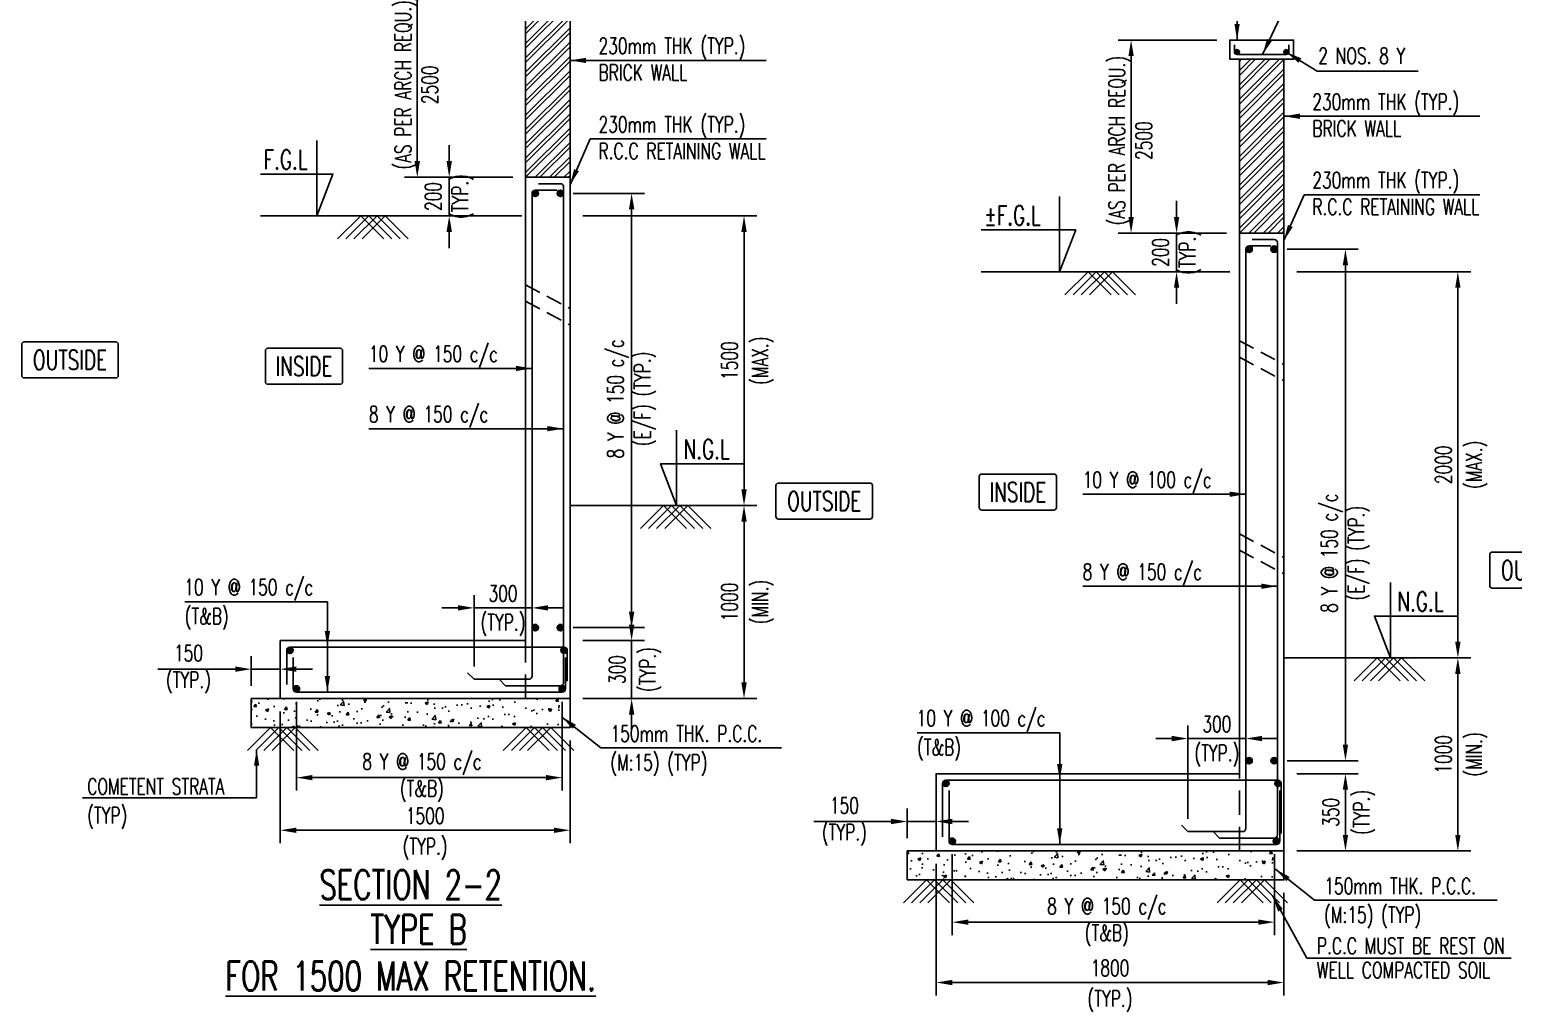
# Model space of a CAD drawing. Header units: millimetres. Extents: x 2843046 to 3042813, y -234641 to -168101.
# Drawn here: x 2955540 to 2978583, y -195816 to -180687 of the extents above; entities that cross this region are included whole.
import ezdxf
from ezdxf.enums import TextEntityAlignment as Align

# ---------------------------------------------------------------- set-up
doc = ezdxf.new("R2010")
doc.units = ezdxf.units.MM
doc.header["$MEASUREMENT"] = 0
doc.header["$PDMODE"] = 34
doc.header["$PDSIZE"] = -5
doc.linetypes.add('Hidden', pattern=[0.375, 0.25, -0.125])
for name, color, linetype in [('NO. BEAM', 3, 'Continuous'), ('S- PILE CAP', 4, 'Continuous'), ('S-COLUMN', 1, 'Continuous'), ('S-CONCRET LINE', 4, 'Continuous'), ('S-DIM-1', 5, 'Continuous'), ('S-FOOTING', 4, 'Continuous'), ('S-HATCH', 253, 'Continuous'), ('S-LEVEL SECTION', 3, 'Continuous'), ('S-PCC', 9, 'Continuous'), ('S-REINFORCEMENT', 6, 'Continuous'), ('S-RETAINING WALL', 6, 'Continuous'), ('S-TEXT-1', 4, 'Continuous'), ('S-TITIL', 6, 'Continuous'), ('TITLE', 6, 'Continuous')]:
    doc.layers.add(name, color=color, linetype=linetype)
doc.layers.add('RIDE-PROFILE', color=8, linetype='Continuous', lineweight=25)
doc.styles.add('ROMANS', font='simplex.shx', dxfattribs={"width": 0.7})
doc.dimstyles.new('dim100', dxfattribs={"dimtxt": 250, "dimasz": 250, "dimexe": 200, "dimexo": 200, "dimgap": 100, "dimtad": 1, "dimdec": 0, "dimzin": 0, "dimdsep": 46, "dimtxsty": 'ROMANS', "dimcen": 0, "dimclrd": 5, "dimclre": 5, "dimclrt": 4, "dimadec": 0, "dimazin": 0, "dimtfac": 1, "dimtdec": 0, "dimtix": 1, "dimtofl": 0, "dimtmove": 2, "dimatfit": 3, "dimfxl": 0, "dimtolj": 1, "dimtzin": 0, "dimlwd": -1, "dimlwe": -1, "dimarcsym": 0})
doc.dimstyles.new('dim33.33', dxfattribs={"dimtxt": 250, "dimasz": 250, "dimexe": 200, "dimexo": 200, "dimgap": 100, "dimtad": 1, "dimdec": 0, "dimlfac": 0.333331, "dimzin": 0, "dimdsep": 46, "dimtxsty": 'ROMANS', "dimcen": 0, "dimclrd": 5, "dimclre": 5, "dimclrt": 4, "dimadec": 0, "dimazin": 0, "dimtfac": 1, "dimtdec": 0, "dimtix": 1, "dimtofl": 0, "dimtmove": 2, "dimatfit": 3, "dimfxl": 0, "dimtolj": 1, "dimtzin": 0, "dimlwd": -1, "dimlwe": -1, "dimarcsym": 0})

# ---------------------------------------------------------------- blocks, each defined once
blk = doc.blocks.new('*D256')
at = {"layer": 'Defpoints', "color": 0, "lineweight": -2}
for p in [(2962442, -189671), (2963342, -189952), (2962442, -190780, 16)]:
    blk.add_point(p, dxfattribs=at)
at = {"layer": 'S-DIM-1', "color": 5}
for p, q in [((2962442, -190580), (2962442, -189471)), ((2963342, -189752), (2963342, -189471))]:
    blk.add_line(p, q, dxfattribs=at)
at = {"layer": 'S-DIM-1', "color": 5, "lineweight": -3}
for p, q in [((2962192, -189671), (2961942, -189671)), ((2963342, -189671), (2962442, -189671)), ((2963592, -189671), (2963842, -189671))]:
    blk.add_line(p, q, dxfattribs=at)
at = {"layer": 'S-DIM-1', "color": 5, "lineweight": -2}
for points in [[(2962192, -189629), (2962192, -189713), (2962442, -189671)], [(2963592, -189629), (2963592, -189713), (2963342, -189671)]]:
    blk.add_solid(points, dxfattribs=at)
at = {"layer": 'S-DIM-1', "color": 4, "char_height": 250, "style": 'ROMANS'}
for s, insert, attachment_point in [('\\A1;300', (2962892, -189571), 8), ('\\A1;(TYP.)', (2962892, -189771), 2)]:
    blk.add_mtext(s, dxfattribs=dict(at, insert=insert, attachment_point=attachment_point))
blk = doc.blocks.new('*D257')
at = {"layer": 'Defpoints', "color": 0, "lineweight": -2}
for p in [(2963782, -183230, 0), (2964889, -183230), (2963782, -189978, -34)]:
    blk.add_point(p, dxfattribs=at)
at = {"layer": 'S-DIM-1', "color": 5}
for p, q in [((2963982, -183230), (2965089, -183230)), ((2963982, -189978), (2965089, -189978))]:
    blk.add_line(p, q, dxfattribs=at)
at = {"layer": 'S-DIM-1', "color": 5, "lineweight": -3}
blk.add_line((2964889, -189728), (2964889, -183480), dxfattribs=at)
at = {"layer": 'S-DIM-1', "color": 5, "lineweight": -2}
for points in [[(2964847, -183480), (2964931, -183480), (2964889, -183230)], [(2964847, -189728), (2964931, -189728), (2964889, -189978)]]:
    blk.add_solid(points, dxfattribs=at)
at = {"layer": 'S-DIM-1', "color": 4, "insert": (2964889, -186424), "char_height": 250, "attachment_point": 5, "rotation": 90, "style": 'ROMANS'}
blk.add_mtext('\\A1;{8 Y @ 150 c/c\\P(E/F) (TYP.)}', dxfattribs=at)
blk = doc.blocks.new('*D258')
at = {"layer": 'Defpoints', "color": 0, "lineweight": -2}
for p in [(2963932, -190180), (2963932, -191080), (2964889, -191080)]:
    blk.add_point(p, dxfattribs=at)
at = {"layer": 'S-DIM-1', "color": 5, "lineweight": -3}
for p, q in [((2964889, -189930), (2964889, -189680)), ((2964889, -190180), (2964889, -191080)), ((2964889, -191330), (2964889, -191580))]:
    blk.add_line(p, q, dxfattribs=at)
at = {"layer": 'S-DIM-1', "color": 5}
for p, q in [((2964132, -190180), (2965089, -190180)), ((2964132, -191080), (2965089, -191080))]:
    blk.add_line(p, q, dxfattribs=at)
at = {"layer": 'S-DIM-1', "color": 5, "lineweight": -2}
for points in [[(2964847, -189930), (2964931, -189930), (2964889, -190180)], [(2964847, -191330), (2964931, -191330), (2964889, -191080)]]:
    blk.add_solid(points, dxfattribs=at)
at = {"layer": 'S-DIM-1', "color": 4, "char_height": 250, "attachment_point": 5, "rotation": 90, "style": 'ROMANS'}
for s, insert in [('\\A1;(TYP.)', (2965179, -190630)), ('\\A1;300', (2964664, -190630))]:
    blk.add_mtext(s, dxfattribs=dict(at, insert=insert))
blk = doc.blocks.new('*D259')
at = {"layer": 'Defpoints', "color": 0, "lineweight": -2}
for p in [(2959682, -190930, -19), (2963811, -190930, 30), (2963811, -192309)]:
    blk.add_point(p, dxfattribs=at)
at = {"layer": 'S-DIM-1', "color": 5}
for p, q in [((2959682, -191130), (2959682, -192509)), ((2963811, -191130), (2963811, -192509)), ((2959932, -192309), (2963561, -192309))]:
    blk.add_line(p, q, dxfattribs=at)
at = {"layer": 'S-DIM-1', "color": 5, "lineweight": -2}
for points in [[(2959932, -192267), (2959932, -192350), (2959682, -192309)], [(2963561, -192267), (2963561, -192350), (2963811, -192309)]]:
    blk.add_solid(points, dxfattribs=at)
at = {"layer": 'S-DIM-1', "color": 4, "insert": (2961632, -192309), "char_height": 250, "attachment_point": 5, "style": 'ROMANS'}
blk.add_mtext('\\A1;{8 Y @ 150 c/c\\P(T&B)}', dxfattribs=at)
blk = doc.blocks.new('*D260')
at = {"layer": 'Defpoints', "color": 0, "lineweight": -2}
for p in [(2959432, -191080, -19), (2963932, -191530), (2963932, -193126)]:
    blk.add_point(p, dxfattribs=at)
at = {"layer": 'S-DIM-1', "color": 5}
for p, q in [((2959432, -191280), (2959432, -193326)), ((2963932, -191730), (2963932, -193326)), ((2959682, -193126), (2963682, -193126))]:
    blk.add_line(p, q, dxfattribs=at)
at = {"layer": 'S-DIM-1', "color": 5, "lineweight": -2}
for points in [[(2959682, -193085), (2959682, -193168), (2959432, -193126)], [(2963682, -193085), (2963682, -193168), (2963932, -193126)]]:
    blk.add_solid(points, dxfattribs=at)
at = {"layer": 'S-DIM-1', "color": 4, "char_height": 250, "attachment_point": 5, "style": 'ROMANS'}
for s, insert in [('\\A1;1500', (2961682, -192901)), ('\\A1;(TYP.)', (2961682, -193417))]:
    blk.add_mtext(s, dxfattribs=dict(at, insert=insert))
blk = doc.blocks.new('*D261')
at = {"layer": 'Defpoints', "color": 0, "lineweight": -2}
for p in [(2963932, -188080), (2963932, -191080, -50), (2966635, -191080)]:
    blk.add_point(p, dxfattribs=at)
at = {"layer": 'S-DIM-1', "color": 5}
for p, q in [((2964132, -188080), (2966835, -188080)), ((2964132, -191080), (2966835, -191080))]:
    blk.add_line(p, q, dxfattribs=at)
at = {"layer": 'S-DIM-1', "color": 5, "lineweight": -3}
blk.add_line((2966635, -188330), (2966635, -190830), dxfattribs=at)
at = {"layer": 'S-DIM-1', "color": 5, "lineweight": -2}
for points in [[(2966593, -188330), (2966676, -188330), (2966635, -188080)], [(2966593, -190830), (2966676, -190830), (2966635, -191080)]]:
    blk.add_solid(points, dxfattribs=at)
at = {"layer": 'S-DIM-1', "color": 4, "char_height": 250, "attachment_point": 5, "rotation": 90, "style": 'ROMANS'}
for s, insert in [('\\A1;1000', (2966410, -189580)), ('\\A1;(MIN.)', (2966925, -189580))]:
    blk.add_mtext(s, dxfattribs=dict(at, insert=insert))
blk = doc.blocks.new('*D262')
at = {"layer": 'Defpoints', "color": 0, "lineweight": -2}
for p in [(2963932, -183580), (2966635, -183580), (2963932, -188080)]:
    blk.add_point(p, dxfattribs=at)
at = {"layer": 'S-DIM-1', "color": 5}
for p, q in [((2964132, -183580), (2966835, -183580)), ((2964132, -188080), (2966835, -188080))]:
    blk.add_line(p, q, dxfattribs=at)
at = {"layer": 'S-DIM-1', "color": 5, "lineweight": -3}
blk.add_line((2966635, -187830), (2966635, -183830), dxfattribs=at)
at = {"layer": 'S-DIM-1', "color": 5, "lineweight": -2}
for points in [[(2966593, -183830), (2966676, -183830), (2966635, -183580)], [(2966593, -187830), (2966676, -187830), (2966635, -188080)]]:
    blk.add_solid(points, dxfattribs=at)
at = {"layer": 'S-DIM-1', "color": 4, "char_height": 250, "attachment_point": 5, "rotation": 90, "style": 'ROMANS'}
for s, insert in [('\\A1;(MAX.)', (2966925, -185830)), ('\\A1;1500', (2966410, -185830))]:
    blk.add_mtext(s, dxfattribs=dict(at, insert=insert))
blk = doc.blocks.new('*D263')
at = {"layer": 'Defpoints', "color": 0, "lineweight": -2}
for p in [(2958982, -190623), (2958982, -191080), (2959432, -191080)]:
    blk.add_point(p, dxfattribs=at)
at = {"layer": 'S-DIM-1', "color": 5}
for p, q in [((2958982, -190880), (2958982, -190423)), ((2959432, -190880), (2959432, -190423))]:
    blk.add_line(p, q, dxfattribs=at)
at = {"layer": 'S-DIM-1', "color": 5, "lineweight": -3}
for p, q in [((2958732, -190623), (2957532, -190623)), ((2959432, -190623), (2958982, -190623)), ((2959682, -190623), (2959932, -190623))]:
    blk.add_line(p, q, dxfattribs=at)
at = {"layer": 'S-DIM-1', "color": 5, "lineweight": -2}
for points in [[(2958732, -190581), (2958732, -190665), (2958982, -190623)], [(2959682, -190581), (2959682, -190665), (2959432, -190623)]]:
    blk.add_solid(points, dxfattribs=at)
at = {"layer": 'S-DIM-1', "color": 4, "insert": (2958007, -190623), "char_height": 250, "attachment_point": 5, "style": 'ROMANS'}
blk.add_mtext('\\A1;150\\P(TYP.)', dxfattribs=at)
blk = doc.blocks.new('*D264')
at = {"layer": 'Defpoints', "color": 0, "lineweight": -2}
for p in [(2963242, -182980, -1), (2962056, -183580), (2963182, -183580, -1)]:
    blk.add_point(p, dxfattribs=at)
at = {"layer": 'S-DIM-1', "color": 5, "lineweight": -3}
for p, q in [((2962056, -182730), (2962056, -182480)), ((2962056, -182980), (2962056, -183580)), ((2962056, -183830), (2962056, -184080))]:
    blk.add_line(p, q, dxfattribs=at)
at = {"layer": 'S-DIM-1', "color": 5}
for p, q in [((2963042, -182980), (2961856, -182980)), ((2962982, -183580), (2961856, -183580))]:
    blk.add_line(p, q, dxfattribs=at)
at = {"layer": 'S-DIM-1', "color": 5, "lineweight": -2}
for points in [[(2962014, -182730), (2962098, -182730), (2962056, -182980)], [(2962014, -183830), (2962098, -183830), (2962056, -183580)]]:
    blk.add_solid(points, dxfattribs=at)
at = {"layer": 'S-DIM-1', "color": 4, "insert": (2962056, -183280), "char_height": 250, "attachment_point": 5, "rotation": 90, "style": 'ROMANS'}
blk.add_mtext('\\A1;200\\P(TYP.)', dxfattribs=at)
blk = doc.blocks.new('*D251')
at = {"layer": 'Defpoints', "color": 0, "lineweight": -2}
for p in [(2973529, -191701), (2974429, -192020), (2973529, -193148, 16)]:
    blk.add_point(p, dxfattribs=at)
at = {"layer": 'S-DIM-1', "color": 5, "lineweight": -3}
for p, q in [((2973279, -191701), (2973029, -191701)), ((2974429, -191701), (2973529, -191701)), ((2974679, -191701), (2974929, -191701))]:
    blk.add_line(p, q, dxfattribs=at)
at = {"layer": 'S-DIM-1', "color": 5}
for p, q in [((2973529, -192948), (2973529, -191501)), ((2974429, -191820), (2974429, -191501))]:
    blk.add_line(p, q, dxfattribs=at)
at = {"layer": 'S-DIM-1', "color": 5, "lineweight": -2}
for points in [[(2973279, -191660), (2973279, -191743), (2973529, -191701)], [(2974679, -191660), (2974679, -191743), (2974429, -191701)]]:
    blk.add_solid(points, dxfattribs=at)
at = {"layer": 'S-DIM-1', "color": 4, "char_height": 250, "style": 'ROMANS'}
for s, insert, attachment_point in [('\\A1;300', (2973979, -191601), 8), ('\\A1;(TYP.)', (2973979, -191801), 2)]:
    blk.add_mtext(s, dxfattribs=dict(at, insert=insert, attachment_point=attachment_point))
blk = doc.blocks.new('*D252')
at = {"layer": 'Defpoints', "color": 0, "lineweight": -2}
for p in [(2974869, -184098, 0), (2975975, -184098), (2974869, -192045, -9)]:
    blk.add_point(p, dxfattribs=at)
at = {"layer": 'S-DIM-1', "color": 5}
for p, q in [((2975069, -184098), (2976175, -184098)), ((2975069, -192045), (2976175, -192045))]:
    blk.add_line(p, q, dxfattribs=at)
at = {"layer": 'S-DIM-1', "color": 5, "lineweight": -3}
blk.add_line((2975975, -191795), (2975975, -184348), dxfattribs=at)
at = {"layer": 'S-DIM-1', "color": 5, "lineweight": -2}
for points in [[(2975934, -184348), (2976017, -184348), (2975975, -184098)], [(2975934, -191795), (2976017, -191795), (2975975, -192045)]]:
    blk.add_solid(points, dxfattribs=at)
at = {"layer": 'S-DIM-1', "color": 4, "insert": (2975975, -188821), "char_height": 250, "attachment_point": 5, "rotation": 90, "style": 'ROMANS'}
blk.add_mtext('\\A1;{8 Y @ 150 c/c\\P(E/F) (TYP.)}', dxfattribs=at)
blk = doc.blocks.new('*D253')
at = {"layer": 'Defpoints', "color": 0, "lineweight": -2}
for p in [(2975019, -192248), (2975019, -193448), (2975975, -193448)]:
    blk.add_point(p, dxfattribs=at)
at = {"layer": 'S-DIM-1', "color": 5}
for p, q in [((2975219, -192248), (2976175, -192248)), ((2975219, -193448), (2976175, -193448))]:
    blk.add_line(p, q, dxfattribs=at)
at = {"layer": 'S-DIM-1', "color": 5, "lineweight": -3}
blk.add_line((2975975, -192498), (2975975, -193198), dxfattribs=at)
at = {"layer": 'S-DIM-1', "color": 5, "lineweight": -2}
for points in [[(2975934, -192498), (2976017, -192498), (2975975, -192248)], [(2975934, -193198), (2976017, -193198), (2975975, -193448)]]:
    blk.add_solid(points, dxfattribs=at)
at = {"layer": 'S-DIM-1', "color": 4, "char_height": 250, "attachment_point": 5, "rotation": 90, "style": 'ROMANS'}
for s, insert in [('\\A1;(TYP.)}', (2976266, -192848)), ('\\A1;{350', (2975750, -192848))]:
    blk.add_mtext(s, dxfattribs=dict(at, insert=insert))
blk = doc.blocks.new('*D229')
at = {"layer": 'Defpoints', "color": 0, "lineweight": -2}
for p in [(2975019, -190448), (2975019, -193448, -25), (2977721, -193448)]:
    blk.add_point(p, dxfattribs=at)
at = {"layer": 'S-DIM-1', "color": 5}
for p, q in [((2975219, -190448), (2977921, -190448)), ((2975219, -193448), (2977921, -193448))]:
    blk.add_line(p, q, dxfattribs=at)
at = {"layer": 'S-DIM-1', "color": 5, "lineweight": -3}
blk.add_line((2977721, -190698), (2977721, -193198), dxfattribs=at)
at = {"layer": 'S-DIM-1', "color": 5, "lineweight": -2}
for points in [[(2977680, -190698), (2977763, -190698), (2977721, -190448)], [(2977680, -193198), (2977763, -193198), (2977721, -193448)]]:
    blk.add_solid(points, dxfattribs=at)
at = {"layer": 'S-DIM-1', "color": 4, "char_height": 250, "attachment_point": 5, "rotation": 90, "style": 'ROMANS'}
for s, insert in [('\\A1;1000', (2977496, -191948)), ('\\A1;(MIN.)', (2978012, -191948))]:
    blk.add_mtext(s, dxfattribs=dict(at, insert=insert))
blk = doc.blocks.new('*D230')
at = {"layer": 'Defpoints', "color": 0, "lineweight": -2}
for p in [(2975019, -184448), (2977721, -184448), (2975019, -190448)]:
    blk.add_point(p, dxfattribs=at)
at = {"layer": 'S-DIM-1', "color": 5}
for p, q in [((2975219, -184448), (2977921, -184448)), ((2975219, -190448), (2977921, -190448))]:
    blk.add_line(p, q, dxfattribs=at)
at = {"layer": 'S-DIM-1', "color": 5, "lineweight": -3}
blk.add_line((2977721, -190198), (2977721, -184698), dxfattribs=at)
at = {"layer": 'S-DIM-1', "color": 5, "lineweight": -2}
for points in [[(2977680, -184698), (2977763, -184698), (2977721, -184448)], [(2977680, -190198), (2977763, -190198), (2977721, -190448)]]:
    blk.add_solid(points, dxfattribs=at)
at = {"layer": 'S-DIM-1', "color": 4, "char_height": 250, "attachment_point": 5, "rotation": 90, "style": 'ROMANS'}
for s, insert in [('\\A1;(MAX.)', (2978012, -187448)), ('\\A1;2000', (2977496, -187448))]:
    blk.add_mtext(s, dxfattribs=dict(at, insert=insert))
blk = doc.blocks.new('*D231')
at = {"layer": 'Defpoints', "color": 0, "lineweight": -2}
for p in [(2969169, -192990), (2969169, -193448), (2969619, -193448)]:
    blk.add_point(p, dxfattribs=at)
at = {"layer": 'S-DIM-1', "color": 5}
for p, q in [((2969169, -193248), (2969169, -192790)), ((2969619, -193248), (2969619, -192790))]:
    blk.add_line(p, q, dxfattribs=at)
at = {"layer": 'S-DIM-1', "color": 5, "lineweight": -3}
for p, q in [((2968919, -192990), (2967719, -192990)), ((2969619, -192990), (2969169, -192990)), ((2969869, -192990), (2970119, -192990))]:
    blk.add_line(p, q, dxfattribs=at)
at = {"layer": 'S-DIM-1', "color": 5, "lineweight": -2}
for points in [[(2968919, -192948), (2968919, -193032), (2969169, -192990)], [(2969869, -192948), (2969869, -193032), (2969619, -192990)]]:
    blk.add_solid(points, dxfattribs=at)
at = {"layer": 'S-DIM-1', "color": 4, "insert": (2968194, -192990), "char_height": 250, "attachment_point": 5, "style": 'ROMANS'}
blk.add_mtext('\\A1;150\\P(TYP.)', dxfattribs=at)
blk = doc.blocks.new('*D232')
at = {"layer": 'Defpoints', "color": 0, "lineweight": -2}
for p in [(2974329, -183848, -1), (2973353, -184448), (2974329, -184448, 49)]:
    blk.add_point(p, dxfattribs=at)
at = {"layer": 'S-DIM-1', "color": 5, "lineweight": -3}
for p, q in [((2973353, -183598), (2973353, -183348)), ((2973353, -183848), (2973353, -184448)), ((2973353, -184698), (2973353, -184948))]:
    blk.add_line(p, q, dxfattribs=at)
at = {"layer": 'S-DIM-1', "color": 5}
for p, q in [((2974129, -183848), (2973153, -183848)), ((2974129, -184448), (2973153, -184448))]:
    blk.add_line(p, q, dxfattribs=at)
at = {"layer": 'S-DIM-1', "color": 5, "lineweight": -2}
for points in [[(2973311, -183598), (2973394, -183598), (2973353, -183848)], [(2973311, -184698), (2973394, -184698), (2973353, -184448)]]:
    blk.add_solid(points, dxfattribs=at)
at = {"layer": 'S-DIM-1', "color": 4, "insert": (2973353, -184148), "char_height": 250, "attachment_point": 5, "rotation": 90, "style": 'ROMANS'}
blk.add_mtext('\\A1;200\\P(TYP.)', dxfattribs=at)
blk = doc.blocks.new('*D233')
at = {"layer": 'Defpoints', "color": 0, "lineweight": -2}
for p in [(2969869, -193298), (2974873, -193298, -25), (2974873, -194554)]:
    blk.add_point(p, dxfattribs=at)
at = {"layer": 'S-DIM-1', "color": 5}
for p, q in [((2969869, -193498), (2969869, -194754)), ((2974873, -193498), (2974873, -194754)), ((2970119, -194554), (2974623, -194554))]:
    blk.add_line(p, q, dxfattribs=at)
at = {"layer": 'S-DIM-1', "color": 5, "lineweight": -2}
for points in [[(2970119, -194513), (2970119, -194596), (2969869, -194554)], [(2974623, -194513), (2974623, -194596), (2974873, -194554)]]:
    blk.add_solid(points, dxfattribs=at)
at = {"layer": 'S-DIM-1', "color": 4, "insert": (2972269, -194554), "char_height": 250, "attachment_point": 5, "style": 'ROMANS'}
blk.add_mtext('\\A1;{8 Y @ 150 c/c\\P(T&B)}', dxfattribs=at)
blk = doc.blocks.new('*D234')
at = {"layer": 'Defpoints', "color": 0, "lineweight": -2}
for p in [(2969619, -193448, -25), (2975019, -193898), (2975019, -195492)]:
    blk.add_point(p, dxfattribs=at)
at = {"layer": 'S-DIM-1', "color": 5}
for p, q in [((2969619, -193648), (2969619, -195692)), ((2975019, -194098), (2975019, -195692)), ((2969869, -195492), (2974769, -195492))]:
    blk.add_line(p, q, dxfattribs=at)
at = {"layer": 'S-DIM-1', "color": 5, "lineweight": -2}
for points in [[(2969869, -195451), (2969869, -195534), (2969619, -195492)], [(2974769, -195451), (2974769, -195534), (2975019, -195492)]]:
    blk.add_solid(points, dxfattribs=at)
at = {"layer": 'S-DIM-1', "color": 4, "char_height": 250, "attachment_point": 5, "style": 'ROMANS'}
for s, insert in [('\\A1;1800', (2972319, -195267)), ('\\A1;(TYP.)', (2972319, -195783))]:
    blk.add_mtext(s, dxfattribs=dict(at, insert=insert))
blk = doc.blocks.new('*D195')
at = {"layer": 'Defpoints', "color": 0, "lineweight": -2}
for p in [(2974179, -180848, 25), (2972646, -183848), (2974329, -183848, 25)]:
    blk.add_point(p, dxfattribs=at)
at = {"layer": 'S-DIM-1', "color": 5}
for p, q in [((2973979, -180848), (2972446, -180848)), ((2974129, -183848), (2972446, -183848))]:
    blk.add_line(p, q, dxfattribs=at)
at = {"layer": 'S-DIM-1', "color": 5, "lineweight": -3}
blk.add_line((2972646, -181098), (2972646, -183598), dxfattribs=at)
at = {"layer": 'S-DIM-1', "color": 5, "lineweight": -2}
for points in [[(2972605, -181098), (2972688, -181098), (2972646, -180848)], [(2972605, -183598), (2972688, -183598), (2972646, -183848)]]:
    blk.add_solid(points, dxfattribs=at)
at = {"layer": 'S-DIM-1', "color": 4, "insert": (2972634, -182411), "char_height": 250, "attachment_point": 5, "rotation": 90, "style": 'ROMANS'}
blk.add_mtext('\\A1;{(AS PER ARCH REQU.)\\P2500}', dxfattribs=at)
blk = doc.blocks.new('*D196')
at = {"layer": 'Defpoints', "color": 0, "lineweight": -2}
for p in [(2963092, -179980, 25), (2961560, -182980), (2963242, -182980, 25)]:
    blk.add_point(p, dxfattribs=at)
at = {"layer": 'S-DIM-1', "color": 5}
for p, q in [((2962892, -179980), (2961360, -179980)), ((2963042, -182980), (2961360, -182980))]:
    blk.add_line(p, q, dxfattribs=at)
at = {"layer": 'S-DIM-1', "color": 5, "lineweight": -3}
blk.add_line((2961560, -180230), (2961560, -182730), dxfattribs=at)
at = {"layer": 'S-DIM-1', "color": 5, "lineweight": -2}
for points in [[(2961518, -180230), (2961602, -180230), (2961560, -179980)], [(2961518, -182730), (2961602, -182730), (2961560, -182980)]]:
    blk.add_solid(points, dxfattribs=at)
at = {"layer": 'S-DIM-1', "color": 4, "insert": (2961547, -181544), "char_height": 250, "attachment_point": 5, "rotation": 90, "style": 'ROMANS'}
blk.add_mtext('\\A1;{(AS PER ARCH REQU.)\\P2500}', dxfattribs=at)

msp = doc.modelspace()

# ---------------------------------------------------------------- hatches: boundary and pattern name
at = {"layer": 'S-HATCH'}
h = msp.add_hatch(dxfattribs=at)
h.set_pattern_fill('ANSI32', color=256, scale=420, style=0)
h.set_pattern_definition([(45, (2855225.77, -208508.89), (-111.36932, 111.36932), []), (45, (2855300.02, -208508.89), (-111.36932, 111.36932), [])])
h.paths.add_polyline_path([(2963242.2, -182980.3), (2963932.2, -182980.3), (2963932.2, -180280.3), (2963242.2, -180280.3)])
h = msp.add_hatch(dxfattribs=at)
h.set_pattern_fill('ANSI32', color=256, scale=420, style=0)
h.set_pattern_definition([(45, (2866312.2, -209376.17), (-111.36932, 111.36932), []), (45, (2866386.45, -209376.17), (-111.36932, 111.36932), [])])
h.paths.add_polyline_path([(2974328.7, -183847.6), (2975018.7, -183847.6), (2975018.7, -181147.6), (2974328.7, -181147.6)])
at = {"layer": 'S-PCC', "linetype": 'ByBlock'}
h = msp.add_hatch(dxfattribs=at)
h.set_pattern_fill('AR-CONC,_O', color=8, scale=66.666667)
h.set_pattern_definition([(50, (-14138935.2, 220246.9), (478.173455, -41.834757), [50, -550]), (355, (-14138935.2, 220246.9), (-92.500889, 501.461422), [40, -440]), (100.4514445, (-14138895.34, 220243.4), (385.672564, 459.626661), [42.493461, -467.428075]), (46.1842, (-14138935.2, 220380.2), (711.49422, -110.346187), [75, -825]), (96.6356355, (-14138875.9, 220371), (623.107964, 649.4124), [63.740228, -701.142507]), (351.184164, (-14138935.2, 220380.2), (623.107963, 649.4124), [60, -660]), (21, (-14138868.5, 220346.9), (397.938035, -268.412594), [50, -550]), (326, (-14138868.5, 220346.9), (162.210221, 483.433363), [40, -440]), (71.4514447, (-14138835.36, 220324.5), (560.148251, 215.020769), [42.49346, -467.428075]), (37.5, (-14138935.18, 220246.89), (8.1065702, 221.9292359), [0, -434.6666667, 0, -446.6666667, 0, -441.6666667]), (7.5, (-14138935.18, 220246.89), (175.3796916, 262.9411413), [0, -254.6666667, 0, -424.6666667, 0, -168.3333333]), (327.5, (-14139083.85, 220246.89), (355.8816241, -15.0365812), [0, -166.6666667, 0, -520, 0, -690]), (317.5, (-14139150.52, 220246.9), (388.7907796, 66.736655), [0, -216.6666667, 0, -345.3333333, 0, -490])])
h.paths.add_polyline_path([(2958982.2, -191530.3), (2958982.2, -191080.3), (2963932.2, -191080.3), (2963932.2, -191530.3)])
h = msp.add_hatch(dxfattribs=at)
h.set_pattern_fill('AR-CONC,_O', color=8, scale=66.666667)
h.set_pattern_definition([(50, (-14127848.75, 217879.6), (478.173455, -41.834757), [50, -550]), (355, (-14127848.75, 217879.6), (-92.500889, 501.461422), [40, -440]), (100.4514445, (-14127808.9, 217876.1), (385.672564, 459.626661), [42.493461, -467.428075]), (46.1842, (-14127848.75, 218012.94), (711.49422, -110.346187), [75, -825]), (96.6356355, (-14127789.46, 218003.74), (623.107964, 649.4124), [63.740228, -701.142507]), (351.184164, (-14127848.75, 218012.94), (623.107963, 649.4124), [60, -660]), (21, (-14127782.1, 217979.6), (397.938035, -268.412594), [50, -550]), (326, (-14127782.1, 217979.6), (162.210221, 483.433363), [40, -440]), (71.4514447, (-14127748.93, 217957.24), (560.148251, 215.020769), [42.49346, -467.428075]), (37.5, (-14127848.75, 217879.6), (8.1065702, 221.9292359), [0, -434.6666667, 0, -446.6666667, 0, -441.6666667]), (7.5, (-14127848.75, 217879.6), (175.3796916, 262.9411413), [0, -254.6666667, 0, -424.6666667, 0, -168.3333333]), (327.5, (-14127997.42, 217879.6), (355.8816241, -15.0365812), [0, -166.6666667, 0, -520, 0, -690]), (317.5, (-14128064.1, 217879.6), (388.7907796, 66.736655), [0, -216.6666667, 0, -345.3333333, 0, -490])])
h.paths.add_polyline_path([(2969168.7, -193897.6), (2969168.7, -193447.6), (2975018.7, -193447.6), (2975018.7, -193897.6)])

# ---------------------------------------------------------------- linework, layer by layer
at = {"layer": 'NO. BEAM', "color": 7}
for points, elevation in [([(2956875.8, -185539), (2955455.8, -185539, 0.4142136), (2955415.8, -185579), (2955415.8, -186059, 0.4142136), (2955455.8, -186099), (2956875.8, -186099, 0.4142136), (2956915.8, -186059), (2956915.8, -185579, 0.4142136)], 24.9), ([(2960360.1, -185637), (2959240.1, -185637, 0.4142136), (2959200.1, -185677), (2959200.1, -186157, 0.4142136), (2959240.1, -186197), (2960360.1, -186197, 0.4142136), (2960400.1, -186157), (2960400.1, -185677, 0.4142136)], 24.9), ([(2968590.3, -187731.8), (2967170.3, -187731.8, 0.4142136), (2967130.3, -187771.8), (2967130.3, -188251.8, 0.4142136), (2967170.3, -188291.8), (2968590.3, -188291.8, 0.4142136), (2968630.3, -188251.8), (2968630.3, -187771.8, 0.4142136)], 24.9), ([(2971446.6, -187591.3), (2970326.6, -187591.3, 0.4142136), (2970286.6, -187631.3), (2970286.6, -188111.3, 0.4142136), (2970326.6, -188151.3), (2971446.6, -188151.3, 0.4142136), (2971486.6, -188111.3), (2971486.6, -187631.3, 0.4142136)], -24.9), ([(2979676.7, -188804.1), (2978256.7, -188804.1, 0.4142136), (2978216.7, -188844.1), (2978216.7, -189324.1, 0.4142136), (2978256.7, -189364.1), (2979676.7, -189364.1, 0.4142136), (2979716.7, -189324.1), (2979716.7, -188844.1, 0.4142136)], -24.9)]:
    msp.add_lwpolyline(points, format="xyb", close=True, dxfattribs=dict(at, elevation=elevation))
at = {"layer": 'RIDE-PROFILE', "color": 2, "linetype": 'Hidden', "ltscale": 1000}
for p, q in [((2963242.2, -184652.9, 24.9), (2963932.2, -185020.2, 24.9)), ((2963242.2, -184907.8, 24.9), (2963932.2, -185275.1, 24.9)), ((2974328.7, -185520.2), (2975018.7, -185887.5, -24.9)), ((2974328.7, -185775.1), (2975018.7, -186142.4, -24.9)), ((2974328.7, -188520.2), (2975018.7, -188887.5, -24.9)), ((2974328.7, -188775.1), (2975018.7, -189142.4, -24.9))]:
    msp.add_line(p, q, dxfattribs=at)
at = {"layer": 'S- PILE CAP', "color": 8, "linetype": 'Hidden', "ltscale": 1500}
for p, q in [((2963242.2, -191080.3, -24.9), (2963242.2, -190180.3, -24.9)), ((2974328.7, -193447.6, -24.9), (2974328.7, -192247.6, -24.9))]:
    msp.add_line(p, q, dxfattribs=at)
at = {"layer": 'S-COLUMN', "color": 4}
for p, q in [((2963242.2, -182980.3, 24.9), (2963242.2, -180280.3, 24.9)), ((2974328.7, -183847.6, -24.9), (2974328.7, -181147.6, -24.9))]:
    msp.add_line(p, q, dxfattribs=at)
for points, elevation in [([(2963932.2, -180280.3), (2963932.2, -182980.3)], 24.9), ([(2975018.7, -181147.6), (2975018.7, -183847.6)], -24.9)]:
    msp.add_lwpolyline(points, dxfattribs=dict(at, elevation=elevation))
at = {"layer": 'S-CONCRET LINE', "elevation": -24.9}
msp.add_lwpolyline([(2974178.7, -181147.6), (2974178.7, -180847.6), (2975168.7, -180847.6), (2975168.7, -181147.6)], close=True, dxfattribs=at)
at = {"layer": 'S-FOOTING'}
for points, elevation in [([(2963242.2, -190180.3), (2959432.2, -190180.3), (2959432.2, -191080.3), (2963932.2, -191080.3)], -24.9), ([(2974328.7, -192247.6), (2969618.7, -192247.6), (2969618.7, -193447.6), (2975018.7, -193447.6)], -49.9)]:
    msp.add_lwpolyline(points, dxfattribs=dict(at, elevation=elevation))
at = {"layer": 'S-LEVEL SECTION'}
for p, q in [((2959126.4, -183580.3, 24.9), (2963182.2, -183580.3, 24.9)), ((2970316, -184447.6, -24.9), (2974178.7, -184447.6)), ((2963932.2, -188080.3, 24.9), (2966122.9, -188080.3, 24.9)), ((2975018.7, -190447.6, -24.9), (2977209.3, -190447.6, -24.9))]:
    msp.add_line(p, q, dxfattribs=at)
for points, elevation in [([(2960000, -182409.9), (2960000, -183580.3), (2960250, -182930.3), (2959126.4, -182930.3)], 24.9), ([(2971536.3, -183277.2), (2971536.3, -184447.6), (2971786.3, -183797.6), (2970316, -183797.6)], -24.9), ([(2965587.9, -186909.9), (2965587.9, -188080.3), (2965337.9, -187430.3), (2966632.1, -187430.3)], 24.9), ([(2976674.3, -189277.2), (2976674.3, -190447.6), (2976424.3, -189797.6), (2977718.6, -189797.6)], -24.9)]:
    msp.add_lwpolyline(points, dxfattribs=dict(at, elevation=elevation))
at = {"layer": 'S-PCC', "elevation": 24.9}
for points in [[(2960323.3, -183938.3), (2960681.3, -183580.3), (2961039.3, -183938.3)], [(2960449.9, -183938.3), (2960807.9, -183580.3), (2961165.8, -183938.3)], [(2960576.4, -183938.3), (2960934.4, -183580.3), (2961292.4, -183938.3)], [(2960703, -183938.3), (2961061, -183580.3), (2961419, -183938.3)]]:
    msp.add_lwpolyline(points, dxfattribs=at)
at = {"layer": 'S-PCC', "color": 8}
for points, elevation in [([(2971619.7, -184805.6), (2971977.7, -184447.6), (2972335.7, -184805.6)], -24.9), ([(2971746.3, -184805.6), (2972104.3, -184447.6), (2972462.3, -184805.6)], -24.9), ([(2971872.9, -184805.6), (2972230.8, -184447.6), (2972588.8, -184805.6)], -24.9), ([(2971999.4, -184805.6), (2972357.4, -184447.6), (2972715.4, -184805.6)], -24.9), ([(2965740.3, -188438.3), (2965382.3, -188080.3), (2965024.3, -188438.3)], 24.9), ([(2965866.8, -188438.3), (2965508.9, -188080.3), (2965150.9, -188438.3)], 24.9), ([(2965993.4, -188438.3), (2965635.4, -188080.3), (2965277.5, -188438.3)], 24.9), ([(2966120, -188438.3), (2965762, -188080.3), (2965404, -188438.3)], 24.9), ([(2976826.7, -190805.6), (2976468.7, -190447.6), (2976110.8, -190805.6)], -24.9), ([(2976953.3, -190805.6), (2976595.3, -190447.6), (2976237.3, -190805.6)], -24.9), ([(2977079.8, -190805.6), (2976721.9, -190447.6), (2976363.9, -190805.6)], -24.9), ([(2977206.4, -190805.6), (2976848.4, -190447.6), (2976490.5, -190805.6)], -24.9), ([(2958924.3, -191888.3), (2959282.2, -191530.3), (2959640.2, -191888.3)], -24.9), ([(2959050.8, -191888.3), (2959408.8, -191530.3), (2959766.8, -191888.3)], -24.9), ([(2959177.4, -191888.3), (2959535.4, -191530.3), (2959893.3, -191888.3)], -24.9), ([(2959304, -191888.3), (2959661.9, -191530.3), (2960019.9, -191888.3)], -24.9), ([(2963610.5, -191888.3), (2963252.6, -191530.3), (2962894.6, -191888.3)], -24.9), ([(2963737.1, -191888.3), (2963379.1, -191530.3), (2963021.1, -191888.3)], -24.9), ([(2963863.7, -191888.3), (2963505.7, -191530.3), (2963147.7, -191888.3)], -24.9), ([(2963990.2, -191888.3), (2963632.2, -191530.3), (2963274.3, -191888.3)], -24.9), ([(2969110.7, -194255.6), (2969468.7, -193897.6), (2969826.6, -194255.6)], -24.9), ([(2969237.3, -194255.6), (2969595.2, -193897.6), (2969953.2, -194255.6)], -24.9), ([(2969363.8, -194255.6), (2969721.8, -193897.6), (2970079.8, -194255.6)], -24.9), ([(2969490.4, -194255.6), (2969848.4, -193897.6), (2970206.3, -194255.6)], -24.9), ([(2974697, -194255.6), (2974339, -193897.6), (2973981, -194255.6)], -24.9), ([(2974823.5, -194255.6), (2974465.5, -193897.6), (2974107.6, -194255.6)], -24.9), ([(2974950.1, -194255.6), (2974592.1, -193897.6), (2974234.1, -194255.6)], -24.9), ([(2975076.6, -194255.6), (2974718.7, -193897.6), (2974360.7, -194255.6)], -24.9)]:
    msp.add_lwpolyline(points, dxfattribs=dict(at, elevation=elevation))
msp.add_lwpolyline([(2958982.2, -191530.3), (2958982.2, -191080.3), (2963932.2, -191080.3), (2963932.2, -191530.3)], close=True, dxfattribs=at)
at = {"layer": 'S-PCC', "color": 8, "elevation": -24.9}
msp.add_lwpolyline([(2969168.7, -193897.6), (2969168.7, -193447.6), (2975018.7, -193447.6), (2975018.7, -193897.6)], close=True, dxfattribs=at)
at = {"layer": 'S-REINFORCEMENT', "elevation": -24.9}
msp.add_lwpolyline([(2975093.7, -180922.6), (2975093.7, -181035.1, -0.4142136), (2975056.2, -181072.6), (2974291.2, -181072.6, -0.4142136), (2974253.7, -181035.1), (2974253.7, -180922.6)], format="xyb", dxfattribs=at)
at = {"layer": 'S-REINFORCEMENT', "const_width": 37.5, "elevation": -24.9}
for points in [[(2974272.4, -181035.1, 1), (2974309.9, -181035.1, 1)], [(2975074.9, -181035.1, -1), (2975037.4, -181035.1, -1)]]:
    msp.add_lwpolyline(points, format="xyb", close=True, dxfattribs=at)
at = {"layer": 'S-REINFORCEMENT', "ltscale": 10}
for points, elevation in [([(2962342.2, -190680.3), (2962442.2, -190780.3), (2963292.2, -190780.3, 0.4142136), (2963342.2, -190730.3), (2963342.2, -183230.3, -0.4142136), (2963392.2, -183180.3), (2963732.2, -183180.3)], 24.9), ([(2962832.2, -190780.3), (2962932.2, -190880.3), (2963782.2, -190880.3, 0.4142136), (2963832.2, -190830.3), (2963832.2, -183130.3, 0.4142136), (2963782.2, -183080.3), (2963442.2, -183080.3)], 24.9), ([(2973428.7, -193047.6), (2973528.7, -193147.6), (2974378.7, -193147.6, 0.4142136), (2974428.7, -193097.6), (2974428.7, -184097.6, -0.4142136), (2974478.7, -184047.6), (2974818.7, -184047.6)], -24.9), ([(2973918.7, -193147.6), (2974018.7, -193247.6), (2974868.7, -193247.6, 0.4142136), (2974918.7, -193197.6), (2974918.7, -183997.6, 0.4142136), (2974868.7, -183947.6), (2974528.7, -183947.6)], -24.9), ([(2963890.3, -190811.9), (2963890.3, -190330.3, 0.4142136), (2963840.3, -190280.3), (2959582.2, -190280.3, 0.4142136), (2959532.2, -190330.3), (2959532.2, -190862.4)], -24.9), ([(2959632.2, -190439.6), (2959632.2, -190930.3, 0.4142136), (2959682.2, -190980.3), (2963811.3, -190980.3, 0.4142136), (2963861.3, -190930.3), (2963861.3, -190439.6)], -24.9), ([(2974978.5, -193179.2), (2974978.5, -192397.6, 0.4142136), (2974928.5, -192347.6), (2969768.7, -192347.6, 0.4142136), (2969718.7, -192397.6), (2969718.7, -193229.6)], -49.9), ([(2969818.7, -192506.9), (2969818.7, -193297.6, 0.4142136), (2969868.7, -193347.6), (2974904.7, -193347.6, 0.4142136), (2974954.7, -193297.6), (2974954.7, -192506.9)], -49.9)]:
    msp.add_lwpolyline(points, format="xyb", dxfattribs=dict(at, elevation=elevation))
at = {"layer": 'S-REINFORCEMENT', "ltscale": 10, "const_width": 50}
for points, elevation in [([(2963367.2, -183230.3, 1), (2963417.2, -183230.3, 1)], 24.9), ([(2963757.2, -183230.3, 1), (2963807.2, -183230.3, 1)], 24.9), ([(2974453.7, -184097.6, 1), (2974503.7, -184097.6, 1)], -24.9), ([(2974843.7, -184097.6, 1), (2974893.7, -184097.6, 1)], -24.9), ([(2974453.7, -192045.1, 1), (2974503.7, -192045.1, 1)], -24.9), ([(2974843.7, -192045.1, 1), (2974893.7, -192045.1, 1)], -24.9), ([(2969743.7, -192397.6, -1), (2969793.7, -192397.6, -1)], -24.9), ([(2974903.5, -192397.6, -1), (2974953.5, -192397.6, -1)], -24.9), ([(2969893.7, -193297.6, -1), (2969843.7, -193297.6, -1)], -24.9), ([(2974879.7, -193297.6, 1), (2974929.7, -193297.6, 1)], -24.9)]:
    msp.add_lwpolyline(points, format="xyb", close=True, dxfattribs=dict(at, elevation=elevation))
for points in [[(2963367.2, -189977.8, 1), (2963417.2, -189977.8, 1)], [(2963757.2, -189977.8, 1), (2963807.2, -189977.8, 1)], [(2959607.2, -190330.3, 1), (2959557.2, -190330.3, 1)], [(2963815.3, -190330.3, -1), (2963865.3, -190330.3, -1)], [(2959707.2, -190930.3, -1), (2959657.2, -190930.3, -1)], [(2963786.3, -190930.3, 1), (2963836.3, -190930.3, 1)]]:
    msp.add_lwpolyline(points, format="xyb", close=True, dxfattribs=at)
at = {"layer": 'S-REINFORCEMENT'}
for centre in [(2974291.2, -181035.1, -24.9), (2975056.2, -181035.1, -24.9)]:
    msp.add_circle(centre, 37.5, dxfattribs=at)
at = {"layer": 'S-REINFORCEMENT', "ltscale": 10}
for centre in [(2963392.2, -183230.3, 24.9), (2963782.2, -183230.3, 24.9), (2974478.7, -184097.6), (2974868.7, -184097.6, -24.9), (2963392.2, -189977.8, -24.9), (2963782.2, -189977.8, -24.9), (2959582.2, -190330.3, -24.9), (2963840.3, -190330.3, -24.9), (2959682.2, -190930.3, -24.9), (2963811.3, -190930.3, -24.9), (2974478.7, -192045.1, -24.9), (2974868.7, -192045.1, -49.9), (2969768.7, -192397.6, -49.9), (2974928.5, -192397.6, -49.9), (2969868.7, -193297.6, -24.9), (2974904.7, -193297.6, -49.9)]:
    msp.add_circle(centre, 50, dxfattribs=at)
at = {"layer": 'S-RETAINING WALL', "color": 4}
for p, q in [((2963932.2, -182980.3, 24.9), (2963242.2, -182980.3, 24.9)), ((2975018.7, -183847.6, -24.9), (2974328.7, -183847.6))]:
    msp.add_line(p, q, dxfattribs=at)
for points, elevation in [([(2963242.2, -190180.3), (2963242.2, -182980.3)], 24.9), ([(2963932.2, -191080.3), (2963932.2, -182980.3)], 24.9), ([(2975018.7, -193447.6), (2975018.7, -183847.6)], -24.9)]:
    msp.add_lwpolyline(points, dxfattribs=dict(at, elevation=elevation))
msp.add_lwpolyline([(2974328.7, -192247.6), (2974328.7, -183847.6)], dxfattribs=at)

# ---------------------------------------------------------------- texts
at = {"layer": 'S-LEVEL SECTION', "style": 'ROMANS', "width": 0.7}
for s, p in [('F.G.L', (2959173.2, -182705.3, 24.9)), ('%%PF.G.L', (2970362.8, -183572.6, -24.9)), ('N.G.L', (2965693.9, -187205.3, 24.9)), ('N.G.L', (2976780.3, -189572.6, -24.9))]:
    msp.add_text(s, height=300, dxfattribs=at).set_placement(p, align=Align.MIDDLE_LEFT)
at = {"layer": 'S-TEXT-1', "style": 'ROMANS', "width": 0.7}
for s, p in [('230mm THK (TYP.)', (2964375.6, -180939.8, 24.9)), ('2 NOS. 8 Y', (2975554, -181092.7, -24.9)), ('BRICK WALL', (2964375.6, -181354.1, 24.9)), ('230mm THK (TYP.)', (2975462, -181807.1, -24.9)), ('230mm THK (TYP.)', (2964375.6, -182158.6, 24.9)), ('BRICK WALL', (2975462, -182221.4, -24.9)), ('R.C.C RETAINING WALL', (2964375.6, -182572.9, 24.9)), ('230mm THK (TYP.)', (2975462, -183025.9, -24.9)), ('R.C.C RETAINING WALL', (2975462, -183440.2, -24.9)), ('10 Y @ 150 c/c', (2960808.5, -185725.3, 24.9)), ('8 Y @ 150 c/c', (2960808.5, -186661.8, 24.9)), ('10 Y @ 100 c/c', (2971894.9, -187679.6)), ('8 Y @ 150 c/c', (2971894.9, -189109.7)), ('10 Y @ 150 c/c', (2957941.4, -189349.7)), ('(T&B)', (2957948.3, -189799.7)), ('10 Y @ 100 c/c', (2969315.3, -191386.2)), ('150mm THK. P.C.C.', (2964561.8, -191624.8, -24.9)), ('(T&B)', (2969322.3, -191836.2)), ('(M:15) (TYP)', (2964558.8, -192072.3, -24.9)), ('COMETENT STRATA', (2956434.6, -192446.6, -24.9)), ('(TYP)', (2956434.6, -192894.1, -24.9)), ('150mm THK. P.C.C.', (2975648.2, -193992, -49.9)), ('(M:15) (TYP)', (2975645.2, -194439.6, -49.9)), ('P.C.C MUST BE REST ON', (2975532.3, -194923.7, 1634583.9)), ('WELL COMPACTED SOIL', (2975532.3, -195300.3, 1634583.9))]:
    msp.add_text(s, height=250, dxfattribs=at).set_placement(p, align=Align.MIDDLE_LEFT)
at = {"layer": 'S-TITIL', "style": 'ROMANS', "width": 0.7}
for s, p in [('%%USECTION 2-2', (2961457.2, -193972.8)), ('%%UTYPE B', (2961580.5, -194664.2, -24.9)), ('%%UFOR 1500 MAX RETENTION.', (2961457.2, -195391.5))]:
    msp.add_text(s, height=450, dxfattribs=at).set_placement(p, align=Align.MIDDLE_CENTER)
at = {"layer": 'TITLE', "color": 2, "style": 'ROMANS', "width": 0.7}
for s, p in [('OUTSIDE', (2956165.8, -185819, 24.9)), ('INSIDE', (2959800.1, -185917, 24.9)), ('INSIDE', (2970886.6, -187871.3)), ('OUTSIDE', (2967880.3, -188011.8, 24.9)), ('OUTSIDE', (2978966.7, -189084.1, -24.9))]:
    msp.add_text(s, height=300, dxfattribs=at).set_placement(p, align=Align.MIDDLE_CENTER)

# ---------------------------------------------------------------- dimensions: what is measured, and where the dimension line sits
at = {"layer": 'S-DIM-1'}
for base, p1, p2, angle, text, override, picture, middle in [((2961560, -182980.3, 24.9), (2963092.2, -179980.3, 49.9), (2963242.2, -182980.3, 49.9), 90, '{(AS PER ARCH REQU.)\\P2500}', {"dimtofl": 1, "dimtmove": 1, "dimlwd": 65533}, '*D196', (2962004.4, -181544.2, 24.9)), ((2972646.4, -183847.6, -24.9), (2974178.7, -180847.6), (2974328.7, -183847.6), 90, '{(AS PER ARCH REQU.)\\P2500}', {"dimtofl": 1, "dimtmove": 1, "dimlwd": 65533}, '*D195', (2973090.9, -182411.4, -24.9)), ((2962056.1, -183580.3, 1.3), (2963242.2, -182980.3), (2963182.2, -183580.3), 90, '<>\\X(TYP.)', {"dimtofl": 1, "dimtmove": 0, "dimlwd": 65533}, '*D264', (2962056.1, -183280.3, 1.3)), ((2964889, -183230.3, 0), (2963782.2, -189977.8, -33.6), (2963782.2, -183230.3), 90, '{8 Y @ 150 c/c\\X(E/F) (TYP.)}', {"dimtxt": 250, "dimasz": 250, "dimtxsty": 'ROMANS', "dimtofl": 1, "dimtmove": 0, "dimlwd": 65533}, '*D257', (2964889, -186423.7, 0)), ((2973352.6, -184447.6, -48.6), (2974328.7, -183847.6, -49.9), (2974328.7, -184447.6), 90, '<>\\X(TYP.)', {"dimtofl": 1, "dimtmove": 0, "dimlwd": 65533}, '*D232', (2973352.6, -184147.6, -48.6)), ((2975975.4, -184097.6, -49.9), (2974868.7, -192045.1, -58.6), (2974868.7, -184097.6, -49.9), 90, '{8 Y @ 150 c/c\\X(E/F) (TYP.)}', {"dimtxt": 250, "dimasz": 250, "dimtxsty": 'ROMANS', "dimtofl": 1, "dimtmove": 0, "dimlwd": 65533}, '*D252', (2975975.4, -188821.3, -49.9)), ((2958982.2, -190622.9, -49.9), (2959432.2, -191080.3, -49.9), (2958982.2, -191080.3, -49.9), 180, '<>\\X(TYP.)', {"dimtofl": 1, "dimtmove": 0, "dimlwd": 65533}, '*D263', (2958007.2, -190622.9, -49.9)), ((2969168.7, -192990.2, -49.9), (2969618.7, -193447.6, -49.9), (2969168.7, -193447.6, -49.9), 180, '<>\\X(TYP.)', {"dimtofl": 1, "dimtmove": 0, "dimlwd": 65533}, '*D231', (2968193.7, -192990.2, -49.9))]:
    dim = msp.add_linear_dim(base=base, p1=p1, p2=p2, angle=angle, text=text, dimstyle='dim33.33', override=override, dxfattribs=at)
    dim.commit()
    dim.dimension.update_dxf_attribs({"geometry": picture, "text_midpoint": middle, "dimtype": 160})
for base, p1, p2, angle, text, override, picture, middle in [((2966634.8, -183580.3), (2963932.2, -188080.3), (2963932.2, -183580.3), 270, '<>\\X(MAX.)', {"dimtxt": 250, "dimasz": 250, "dimtofl": 1, "dimtmove": 0, "dimlwd": 65533}, '*D262', (2966634.8, -185830.3)), ((2977721.2, -184447.6, -49.9), (2975018.7, -190447.6, -49.9), (2975018.7, -184447.6, -49.9), 270, '<>\\X(MAX.)', {"dimtxt": 250, "dimasz": 250, "dimtofl": 1, "dimtmove": 0, "dimlwd": 65533}, '*D230', (2977721.2, -187447.6, -49.9)), ((2966634.8, -191080.3), (2963932.2, -188080.3), (2963932.2, -191080.3, -49.9), 90, '<>\\X(MIN.)', {"dimtxt": 250, "dimasz": 250, "dimtofl": 1, "dimtmove": 0, "dimlwd": 65533}, '*D261', (2966634.8, -189580.3)), ((2962442.2, -189671, -49.9), (2963342.2, -189952.3, -49.9), (2962442.2, -190780.3, -33.6), 180, '<>\\X(TYP.)', {"dimtxt": 250, "dimasz": 250, "dimtofl": 1, "dimtmove": 0, "dimlwd": 65533}, '*D256', (2962892.2, -189671, -49.9)), ((2964889, -191080.3, -49.9), (2963932.2, -190180.3, -49.9), (2963932.2, -191080.3, -49.9), 90, '<>\\X(TYP.)', {"dimtxt": 250, "dimasz": 250, "dimtofl": 1, "dimtmove": 0, "dimlwd": 65533}, '*D258', (2964889, -190630.3, -49.9)), ((2977721.2, -193447.6, -49.9), (2975018.7, -190447.6, -49.9), (2975018.7, -193447.6, -74.8), 90, '<>\\X(MIN.)', {"dimtxt": 250, "dimasz": 250, "dimtofl": 1, "dimtmove": 0, "dimlwd": 65533}, '*D229', (2977721.2, -191947.6, -49.9)), ((2973528.7, -191701.4, -49.9), (2974428.7, -192019.6, -49.9), (2973528.7, -193147.6, -33.6), 180, '<>\\X(TYP.)', {"dimtxt": 250, "dimasz": 250, "dimtofl": 1, "dimtmove": 0, "dimlwd": 65533}, '*D251', (2973978.7, -191701.4, -49.9)), ((2975975.4, -193447.6, -74.8), (2975018.7, -192247.6, -74.8), (2975018.7, -193447.6, -74.8), 90, '{350\\X(TYP.)}', {"dimtxt": 250, "dimasz": 250, "dimtxsty": 'ROMANS', "dimtofl": 1, "dimtmove": 0, "dimlwd": 65533}, '*D253', (2975975.4, -192847.6, -74.8))]:
    dim = msp.add_linear_dim(base=base, p1=p1, p2=p2, angle=angle, text=text, dimstyle='dim33.33', override=override, dxfattribs=at)
    dim.commit()
    dim.dimension.update_dxf_attribs({"geometry": picture, "text_midpoint": middle})
for base, p1, p2, picture, middle in [((2963811.3, -192308.6, -30.5), (2959682.2, -190930.3, -49.9), (2963811.3, -190930.3), '*D259', (2961632.2, -192308.6, -30.5)), ((2974873.3, -194554.4, -24.9), (2969868.7, -193297.6, -24.9), (2974873.3, -193297.6, -49.9), '*D233', (2972268.7, -194554.4, -24.9))]:
    dim = msp.add_linear_dim(base=base, p1=p1, p2=p2, text='{8 Y @ 150 c/c\\X(T&B)}', dimstyle='dim33.33', override={"dimtxt": 250, "dimasz": 250, "dimtxsty": 'ROMANS', "dimtmove": 0}, dxfattribs=at)
    dim.commit()
    dim.dimension.update_dxf_attribs({"geometry": picture, "text_midpoint": middle, "dimtype": 160})
for base, p1, p2, picture, middle in [((2963932.2, -193126.2, -30.5), (2959432.2, -191080.3, -49.9), (2963932.2, -191530.3, -30.5), '*D260', (2961682.2, -193126.2, -30.5)), ((2975018.7, -195492.3, -24.9), (2969618.7, -193447.6, -49.9), (2975018.7, -193897.6, -24.9), '*D234', (2972318.7, -195492.3, -24.9))]:
    dim = msp.add_linear_dim(base=base, p1=p1, p2=p2, text='<>\\X(TYP.)', dimstyle='dim33.33', override={"dimtxt": 250, "dimasz": 250, "dimtmove": 0}, dxfattribs=at)
    dim.commit()
    dim.dimension.update_dxf_attribs({"geometry": picture, "text_midpoint": middle})

# ---------------------------------------------------------------- leaders
for points, dimstyle in [([(2974292.1, -180847.6, -24.9), (2974292.1, -179700.5, -24.9), (2970641.5, -179700.5, -24.9)], 'dim33.33'), ([(2974688.2, -181072.6, -49.9), (2975069.2, -180266.9, -49.9), (2977334.7, -180266.9, -49.9)], 'dim33.33'), ([(2975056.2, -181035.1, -49.9), (2975535.2, -181332.7, -49.9), (2977102.6, -181332.7, -49.9)], 'dim33.33'), ([(2963932.2, -181164.8), (2966978.4, -181164.8)], 'dim100'), ([(2975018.7, -182032.1, -49.9), (2978064.9, -182032.1, -49.9)], 'dim100'), ([(2963932.2, -183097.9, 24.9), (2964247.5, -182383.6, 24.9), (2966978.4, -182383.6, 24.9)], 'dim100'), ([(2975018.7, -183965.2, -24.9), (2975334, -183250.9, -24.9), (2978064.9, -183250.9, -24.9)], 'dim100'), ([(2963342.2, -185950.3), (2960808.5, -185950.3)], 'dim33.33'), ([(2963831.2, -186886.8), (2960808.5, -186886.8)], 'dim33.33'), ([(2974428.7, -187904.6, -49.9), (2971894.9, -187904.6, -49.9)], 'dim33.33'), ([(2974917.6, -189334.7, -49.9), (2971894.9, -189334.7, -49.9)], 'dim33.33'), ([(2960163.7, -190980.3), (2960163.7, -189574.7), (2957948.3, -189574.7)], 'dim100'), ([(2963802.3, -191361.9), (2964408.8, -191847.3), (2967217.5, -191847.3)], 'dim33.33'), ([(2971537.6, -193347.6, -49.9), (2971537.6, -191611.2, -49.9), (2969322.3, -191611.2, -49.9)], 'dim100'), ([(2959064.8, -191874.4), (2959064.8, -192624.3), (2956362.2, -192624.3)], 'dim33.33'), ([(2974888.7, -193729.2, -49.9), (2975495.2, -194214.6, -49.9), (2978330.7, -194214.6, -49.9)], 'dim33.33'), ([(2974845.2, -194150.7, 1634583.9), (2975376.6, -195112, 1634583.9), (2978547.2, -195112, 1634583.9)], 'dim33.33')]:
    msp.add_leader(points, dimstyle=dimstyle, dxfattribs=at)
for points in [[(2960163.7, -190280.3), (2960163.7, -189574.7), (2957948.3, -189574.7)], [(2971537.6, -192347.6, -49.9), (2971537.6, -191611.2, -49.9), (2969322.3, -191611.2, -49.9)]]:
    msp.add_leader(points, dimstyle='dim100', override={"dimasz": 250}, dxfattribs=at)

doc.saveas('drawing.dxf')
